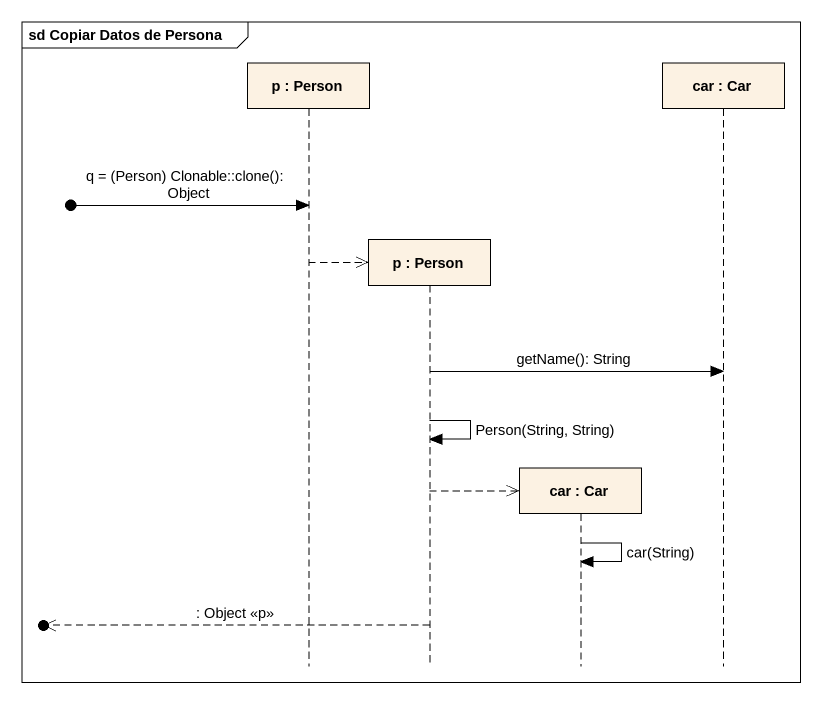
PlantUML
@startuml
mainframe sd Copiar Datos de Persona
hide footbox
participant "p : Person" as p
participant "p : Person" as p_2
participant "car : Car" as car
participant "car : Car" as car_2

[o-> p : q = (Person) Clonable::clone(): Object
p -->> p_2 **
p_2 -> car_2 : getName(): String
p_2 -> p_2 : Person(String, String)
p_2 -->> car **
car -> car : car(String)
[o<<-- p_2 : : Object <<p>>
@enduml
